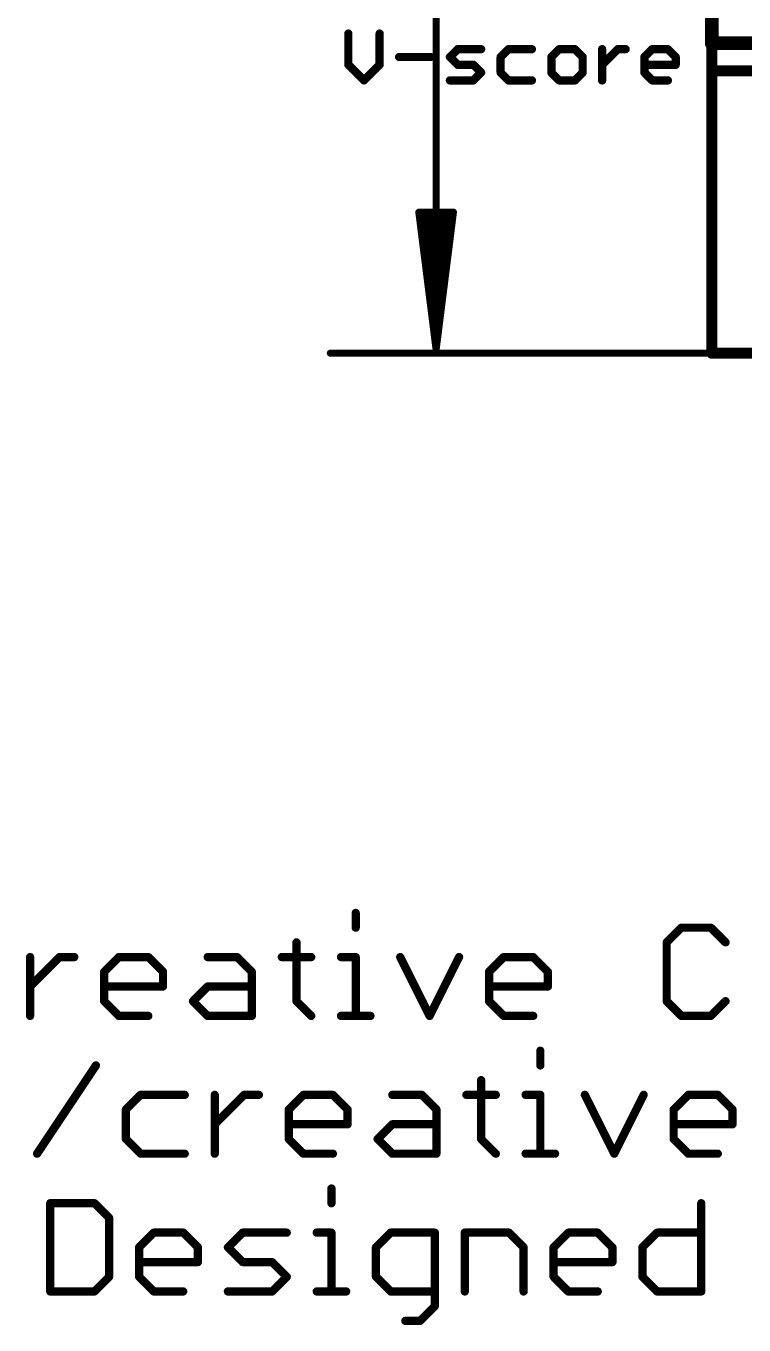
# Model space of a CAD drawing. Extents: x -44 to 63, y -18 to 50.
# Drawn here: x -12.64 to 0.59, y -17.92 to 6.03 of the extents above; entities that cross this region are included whole.
import ezdxf

# ---------------------------------------------------------------- set-up
doc = ezdxf.new("R2010")
doc.units = 0
for name, color, linetype in [('1', 12, 'CONTINUOUS'), ('16', 132, 'CONTINUOUS'), ('20', 53, 'CONTINUOUS'), ('47', 253, 'CONTINUOUS'), ('51', 53, 'CONTINUOUS')]:
    doc.layers.add(name, color=color, linetype=linetype)

msp = doc.modelspace()

# ---------------------------------------------------------------- linework, layer by layer
at = {"layer": '1', "const_width": 0.254}
for points in [[(0, 40.005), (0, 5.715)], [(0, 5.715), (17.78, 5.715)]]:
    msp.add_lwpolyline(points, dxfattribs=at)
at = {"layer": '1', "const_width": 0.127}
for points in [[(0, 5.7785, 1), (0, 5.6515)], [(-0.0635, 5.715, 1), (0.0635, 5.715)]]:
    msp.add_lwpolyline(points, format="xyb", dxfattribs=at)
at = {"layer": '16', "const_width": 0.254}
for points in [[(0, 5.715), (0, 40.005)], [(17.78, 5.715), (0, 5.715)]]:
    msp.add_lwpolyline(points, dxfattribs=at)
at = {"layer": '16', "const_width": 0.127}
for points in [[(0, 5.7785, 1), (0, 5.6515)], [(-0.0635, 5.715, 1), (0.0635, 5.715)]]:
    msp.add_lwpolyline(points, format="xyb", dxfattribs=at)
at = {"layer": '20'}
for points, const_width in [([(0, 40.005), (0, 5.715)], 0.2032), ([(-6.6975, 5.8935), (-6.6975, 5.3173)], 0.1524), ([(-6.1213, 5.3173), (-6.1213, 5.8935)], 0.1524), ([(0, 5.715), (17.78, 5.715)], 0.2032), ([(0, 5.715), (0, 5.207)], 0.2032), ([(-5.762, 5.4614), (-5.1858, 5.4614)], 0.1524), ([(-4.8265, 5.4614), (-4.6824, 5.6054)], 0.1524), ([(-4.6824, 5.3173), (-4.8265, 5.4614)], 0.1524), ([(-4.6824, 5.6054), (-4.2503, 5.6054)], 0.1524), ([(-3.7469, 5.6054), (-3.891, 5.4614)], 0.1524), ([(-3.891, 5.4614), (-3.891, 5.1733)], 0.1524), ([(-3.3147, 5.6054), (-3.7469, 5.6054)], 0.1524), ([(-2.8114, 5.6054), (-2.9554, 5.4614)], 0.1524), ([(-2.9554, 5.4614), (-2.9554, 5.1733)], 0.1524), ([(-2.5233, 5.6054), (-2.8114, 5.6054)], 0.1524), ([(-2.3792, 5.4614), (-2.5233, 5.6054)], 0.1524), ([(-2.3792, 5.1733), (-2.3792, 5.4614)], 0.1524), ([(-2.0199, 5.0292), (-2.0199, 5.6054)], 0.1524), ([(-2.0199, 5.3173), (-1.7318, 5.6054)], 0.1524), ([(-1.7318, 5.6054), (-1.5878, 5.6054)], 0.1524), ([(-1.2403, 5.4614), (-1.0963, 5.6054)], 0.1524), ([(-1.2403, 5.1733), (-1.2403, 5.4614)], 0.1524), ([(-1.0963, 5.6054), (-0.8082, 5.6054)], 0.1524), ([(-0.8082, 5.6054), (-0.6641, 5.4614)], 0.1524), ([(-0.6641, 5.4614), (-0.6641, 5.3173)], 0.1524), ([(-6.6975, 5.3173), (-6.4094, 5.0292)], 0.1524), ([(-6.4094, 5.0292), (-6.1213, 5.3173)], 0.1524), ([(-4.3943, 5.3173), (-4.6824, 5.3173)], 0.1524), ([(-4.2503, 5.1733), (-4.3943, 5.3173)], 0.1524), ([(-0.6641, 5.3173), (-1.2403, 5.3173)], 0.1524), ([(0, 5.207), (0, 0)], 0.2032), ([(0, 5.207), (17.78, 5.207)], 0.2032), ([(-4.8265, 5.0292), (-4.3943, 5.0292)], 0.1524), ([(-4.3943, 5.0292), (-4.2503, 5.1733)], 0.1524), ([(-3.891, 5.1733), (-3.7469, 5.0292)], 0.1524), ([(-3.7469, 5.0292), (-3.3147, 5.0292)], 0.1524), ([(-2.9554, 5.1733), (-2.8114, 5.0292)], 0.1524), ([(-2.8114, 5.0292), (-2.5233, 5.0292)], 0.1524), ([(-2.5233, 5.0292), (-2.3792, 5.1733)], 0.1524), ([(-1.0963, 5.0292), (-1.2403, 5.1733)], 0.1524), ([(-0.8082, 5.0292), (-1.0963, 5.0292)], 0.1524), ([(0, 0), (17.78, 0)], 0.2032)]:
    msp.add_lwpolyline(points, dxfattribs=dict(at, const_width=const_width))
for points, const_width in [([(-6.6594, 5.8935, 1), (-6.7356, 5.8935)], 0.0762), ([(-6.0832, 5.8935, 1), (-6.1594, 5.8935)], 0.0762), ([(0, 5.7658, 1), (0, 5.6642)], 0.1016), ([(0.0508, 5.715, 1), (-0.0508, 5.715)], 0.1016), ([(-0.0508, 5.715, 1), (0.0508, 5.715)], 0.1016), ([(-5.762, 5.4995, 1), (-5.762, 5.4233)], 0.0762), ([(-5.1858, 5.4233, 1), (-5.1858, 5.4995)], 0.0762), ([(-4.7995, 5.4883, 1), (-4.8534, 5.4344)], 0.0762), ([(-4.8534, 5.4883, 1), (-4.7995, 5.4344)], 0.0762), ([(-4.6824, 5.6435, 1), (-4.6824, 5.5673)], 0.0762), ([(-4.6555, 5.5785, 1), (-4.7094, 5.6324)], 0.0762), ([(-4.2503, 5.5673, 1), (-4.2503, 5.6435)], 0.0762), ([(-3.8529, 5.4614, 1), (-3.9291, 5.4614)], 0.0762), ([(-3.9179, 5.4883, 1), (-3.864, 5.4344)], 0.0762), ([(-3.7469, 5.6435, 1), (-3.7469, 5.5673)], 0.0762), ([(-3.72, 5.5785, 1), (-3.7738, 5.6324)], 0.0762), ([(-3.3147, 5.5673, 1), (-3.3147, 5.6435)], 0.0762), ([(-2.9824, 5.4883, 1), (-2.9285, 5.4344)], 0.0762), ([(-2.9173, 5.4614, 1), (-2.9935, 5.4614)], 0.0762), ([(-2.8114, 5.6435, 1), (-2.8114, 5.5673)], 0.0762), ([(-2.7844, 5.5785, 1), (-2.8383, 5.6324)], 0.0762), ([(-2.4963, 5.6324, 1), (-2.5502, 5.5785)], 0.0762), ([(-2.5233, 5.5673, 1), (-2.5233, 5.6435)], 0.0762), ([(-2.3411, 5.4614, 1), (-2.4173, 5.4614)], 0.0762), ([(-2.4062, 5.4344, 1), (-2.3523, 5.4883)], 0.0762), ([(-1.9818, 5.6054, 1), (-2.058, 5.6054)], 0.0762), ([(-1.7318, 5.6435, 1), (-1.7318, 5.5673)], 0.0762), ([(-1.7049, 5.5785, 1), (-1.7588, 5.6324)], 0.0762), ([(-1.5878, 5.5673, 1), (-1.5878, 5.6435)], 0.0762), ([(-1.2673, 5.4883, 1), (-1.2134, 5.4344)], 0.0762), ([(-1.2022, 5.4614, 1), (-1.2784, 5.4614)], 0.0762), ([(-1.0963, 5.6435, 1), (-1.0963, 5.5673)], 0.0762), ([(-1.0693, 5.5785, 1), (-1.1232, 5.6324)], 0.0762), ([(-0.7812, 5.6324, 1), (-0.8351, 5.5785)], 0.0762), ([(-0.8082, 5.5673, 1), (-0.8082, 5.6435)], 0.0762), ([(-0.626, 5.4614, 1), (-0.7022, 5.4614)], 0.0762), ([(-0.691, 5.4344, 1), (-0.6372, 5.4883)], 0.0762), ([(-6.6706, 5.3443, 1), (-6.7245, 5.2904)], 0.0762), ([(-6.7356, 5.3173, 1), (-6.6594, 5.3173)], 0.0762), ([(-6.1594, 5.3173, 1), (-6.0832, 5.3173)], 0.0762), ([(-6.0943, 5.2904, 1), (-6.1482, 5.3443)], 0.0762), ([(-4.6824, 5.3554, 1), (-4.6824, 5.2792)], 0.0762), ([(-4.7094, 5.2904, 1), (-4.6555, 5.3443)], 0.0762), ([(-4.3674, 5.3443, 1), (-4.4213, 5.2904)], 0.0762), ([(-4.3943, 5.2792, 1), (-4.3943, 5.3554)], 0.0762), ([(-2.0469, 5.3443, 1), (-1.993, 5.2904)], 0.0762), ([(-1.2403, 5.3554, 1), (-1.2403, 5.2792)], 0.0762), ([(-0.7022, 5.3173, 1), (-0.626, 5.3173)], 0.0762), ([(-0.6641, 5.2792, 1), (-0.6641, 5.3554)], 0.0762), ([(0.0508, 5.207, 1), (-0.0508, 5.207)], 0.1016), ([(0, 5.2578, 1), (0, 5.1562)], 0.1016), ([(-6.4363, 5.0561, 1), (-6.3825, 5.0023)], 0.0762), ([(-6.4363, 5.0023, 1), (-6.3825, 5.0561)], 0.0762), ([(-4.8265, 5.0673, 1), (-4.8265, 4.9911)], 0.0762), ([(-4.4213, 5.0561, 1), (-4.3674, 5.0023)], 0.0762), ([(-4.3943, 4.9911, 1), (-4.3943, 5.0673)], 0.0762), ([(-4.2233, 5.1463, 1), (-4.2772, 5.2002)], 0.0762), ([(-4.2772, 5.1463, 1), (-4.2233, 5.2002)], 0.0762), ([(-3.864, 5.2002, 1), (-3.9179, 5.1463)], 0.0762), ([(-3.9291, 5.1733, 1), (-3.8529, 5.1733)], 0.0762), ([(-3.7469, 5.0673, 1), (-3.7469, 4.9911)], 0.0762), ([(-3.7738, 5.0023, 1), (-3.72, 5.0561)], 0.0762), ([(-3.3147, 4.9911, 1), (-3.3147, 5.0673)], 0.0762), ([(-2.9285, 5.2002, 1), (-2.9824, 5.1463)], 0.0762), ([(-2.9935, 5.1733, 1), (-2.9173, 5.1733)], 0.0762), ([(-2.8114, 5.0673, 1), (-2.8114, 4.9911)], 0.0762), ([(-2.8383, 5.0023, 1), (-2.7844, 5.0561)], 0.0762), ([(-2.5502, 5.0561, 1), (-2.4963, 5.0023)], 0.0762), ([(-2.5233, 4.9911, 1), (-2.5233, 5.0673)], 0.0762), ([(-2.4173, 5.1733, 1), (-2.3411, 5.1733)], 0.0762), ([(-2.3523, 5.1463, 1), (-2.4062, 5.2002)], 0.0762), ([(-2.058, 5.0292, 1), (-1.9818, 5.0292)], 0.0762), ([(-1.2134, 5.2002, 1), (-1.2673, 5.1463)], 0.0762), ([(-1.2784, 5.1733, 1), (-1.2022, 5.1733)], 0.0762), ([(-1.0963, 5.0673, 1), (-1.0963, 4.9911)], 0.0762), ([(-1.1232, 5.0023, 1), (-1.0693, 5.0561)], 0.0762), ([(-0.8082, 4.9911, 1), (-0.8082, 5.0673)], 0.0762), ([(-0.0508, 5.207, 1), (0.0508, 5.207)], 0.1016), ([(0, 0.0508, 1), (0, -0.0508)], 0.1016), ([(-0.0508, 0, 1), (0.0508, 0)], 0.1016)]:
    msp.add_lwpolyline(points, format="xyb", dxfattribs=dict(at, const_width=const_width))
at = {"layer": '47', "const_width": 0.13}
for points in [[(-5.08, 0.065), (-5.08, 39.94)], [(-5.08, 0.065), (-5.3992, 2.6)], [(-5.3992, 2.6), (-4.7608, 2.6)], [(-5.08, 0.065), (-5.34, 2.6)], [(-5.08, 0.065), (-5.21, 2.6)], [(-4.7608, 2.6), (-5.08, 0.065)], [(-4.95, 2.6), (-5.08, 0.065)], [(-4.82, 2.6), (-5.08, 0.065)], [(0, 0), (-7.03, 0)]]:
    msp.add_lwpolyline(points, dxfattribs=at)
at = {"layer": '47', "const_width": 0.065}
for points in [[(-5.367, 2.6041, 1), (-5.4315, 2.5959)], [(-5.3992, 2.6325, 1), (-5.3992, 2.5675)], [(-5.3077, 2.6033, 1), (-5.3723, 2.5967)], [(-5.1775, 2.6017, 1), (-5.2425, 2.5983)], [(-4.9175, 2.5983, 1), (-4.9825, 2.6017)], [(-4.7877, 2.5967, 1), (-4.8523, 2.6033)], [(-4.7285, 2.5959, 1), (-4.793, 2.6041)], [(-4.7608, 2.5675, 1), (-4.7608, 2.6325)], [(-7.03, 0.0325, 1), (-7.03, -0.0325)], [(-5.1122, 0.0691, 1), (-5.0478, 0.0609)], [(-5.1123, 0.0683, 1), (-5.0477, 0.0617)], [(-5.1125, 0.0633, 1), (-5.0475, 0.0667)], [(-5.1125, 0.0667, 1), (-5.0475, 0.0633)], [(-5.1125, 0.065, 1), (-5.0475, 0.065)], [(-5.1123, 0.0617, 1), (-5.0477, 0.0683)], [(-5.1122, 0.0609, 1), (-5.0478, 0.0691)], [(0, -0.0325, 1), (0, 0.0325)]]:
    msp.add_lwpolyline(points, format="xyb", dxfattribs=at)
at = {"layer": '51', "const_width": 0.1524}
for points in [[(-6.562, -10.3192), (-6.562, -10.5904)], [(-0.5591, -10.5904), (-0.8302, -10.8616)], [(-0.0167, -10.5904), (-0.5591, -10.5904)], [(0.2544, -10.8616), (-0.0167, -10.5904)], [(-7.6534, -10.8616), (-7.6534, -11.9462)], [(-0.8302, -10.8616), (-0.8302, -11.9462)], [(-12.5632, -12.2174), (-12.5632, -11.1327)], [(-12.5632, -11.6751), (-12.0208, -11.1327)], [(-12.0208, -11.1327), (-11.7497, -11.1327)], [(-11.1989, -11.4039), (-10.9277, -11.1327)], [(-10.9277, -11.1327), (-10.3854, -11.1327)], [(-10.3854, -11.1327), (-10.1142, -11.4039)], [(-9.2906, -11.1327), (-8.7482, -11.1327)], [(-8.7482, -11.1327), (-8.4771, -11.4039)], [(-7.9246, -11.1327), (-7.3822, -11.1327)], [(-6.8331, -11.1327), (-6.562, -11.1327)], [(-6.562, -11.1327), (-6.562, -12.2174)], [(-5.7417, -11.1327), (-5.1994, -12.2174)], [(-5.1994, -12.2174), (-4.657, -11.1327)], [(-4.1045, -11.4039), (-3.8334, -11.1327)], [(-3.8334, -11.1327), (-3.291, -11.1327)], [(-3.291, -11.1327), (-3.0199, -11.4039)], [(-11.1989, -11.9462), (-11.1989, -11.4039)], [(-10.1142, -11.4039), (-10.1142, -11.6751)], [(-8.4771, -11.4039), (-8.4771, -12.2174)], [(-4.1045, -11.9462), (-4.1045, -11.4039)], [(-3.0199, -11.4039), (-3.0199, -11.6751)], [(-10.1142, -11.6751), (-11.1989, -11.6751)], [(-9.5617, -11.9462), (-9.2906, -11.6751)], [(-9.2906, -11.6751), (-8.4771, -11.6751)], [(-3.0199, -11.6751), (-4.1045, -11.6751)], [(-10.9277, -12.2174), (-11.1989, -11.9462)], [(-9.2906, -12.2174), (-9.5617, -11.9462)], [(-7.6534, -11.9462), (-7.3822, -12.2174)], [(-3.8334, -12.2174), (-4.1045, -11.9462)], [(-0.8302, -11.9462), (-0.5591, -12.2174)], [(-0.0167, -12.2174), (0.2544, -11.9462)], [(-10.3854, -12.2174), (-10.9277, -12.2174)], [(-8.4771, -12.2174), (-9.2906, -12.2174)], [(-6.8331, -12.2174), (-6.2908, -12.2174)], [(-3.291, -12.2174), (-3.8334, -12.2174)], [(-0.5591, -12.2174), (-0.0167, -12.2174)], [(-3.1592, -12.8592), (-3.1592, -13.1304)], [(-12.4348, -14.7574), (-11.3501, -13.1304)], [(-4.2507, -13.4016), (-4.2507, -14.4862)], [(-10.5264, -13.6727), (-10.7976, -13.9439)], [(-9.713, -13.6727), (-10.5264, -13.6727)], [(-9.1605, -14.7574), (-9.1605, -13.6727)], [(-9.1605, -14.2151), (-8.6181, -13.6727)], [(-8.6181, -13.6727), (-8.347, -13.6727)], [(-7.7962, -13.9439), (-7.525, -13.6727)], [(-7.525, -13.6727), (-6.9827, -13.6727)], [(-6.9827, -13.6727), (-6.7115, -13.9439)], [(-5.8878, -13.6727), (-5.3455, -13.6727)], [(-5.3455, -13.6727), (-5.0743, -13.9439)], [(-4.5218, -13.6727), (-3.9795, -13.6727)], [(-3.4304, -13.6727), (-3.1592, -13.6727)], [(-3.1592, -13.6727), (-3.1592, -14.7574)], [(-2.339, -13.6727), (-1.7966, -14.7574)], [(-1.7966, -14.7574), (-1.2543, -13.6727)], [(-0.7018, -13.9439), (-0.4307, -13.6727)], [(-0.4307, -13.6727), (0.1117, -13.6727)], [(0.1117, -13.6727), (0.3828, -13.9439)], [(-10.7976, -13.9439), (-10.7976, -14.4862)], [(-7.7962, -14.4862), (-7.7962, -13.9439)], [(-6.7115, -13.9439), (-6.7115, -14.2151)], [(-5.0743, -13.9439), (-5.0743, -14.7574)], [(-0.7018, -14.4862), (-0.7018, -13.9439)], [(0.3828, -13.9439), (0.3828, -14.2151)], [(-6.7115, -14.2151), (-7.7962, -14.2151)], [(-6.159, -14.4862), (-5.8878, -14.2151)], [(-5.8878, -14.2151), (-5.0743, -14.2151)], [(0.3828, -14.2151), (-0.7018, -14.2151)], [(-10.7976, -14.4862), (-10.5264, -14.7574)], [(-7.525, -14.7574), (-7.7962, -14.4862)], [(-5.8878, -14.7574), (-6.159, -14.4862)], [(-4.2507, -14.4862), (-3.9795, -14.7574)], [(-0.4307, -14.7574), (-0.7018, -14.4862)], [(-10.5264, -14.7574), (-9.713, -14.7574)], [(-6.9827, -14.7574), (-7.525, -14.7574)], [(-5.0743, -14.7574), (-5.8878, -14.7574)], [(-3.4304, -14.7574), (-2.8881, -14.7574)], [(0.1117, -14.7574), (-0.4307, -14.7574)], [(-7.0094, -15.3992), (-7.0094, -15.6704)], [(-12.192, -15.6704), (-12.192, -17.2974)], [(-11.3785, -15.6704), (-12.192, -15.6704)], [(-11.1073, -15.9416), (-11.3785, -15.6704)], [(-0.193, -15.6704), (-0.193, -17.2974)], [(-11.1073, -17.0262), (-11.1073, -15.9416)], [(-10.5548, -16.4839), (-10.2837, -16.2127)], [(-10.2837, -16.2127), (-9.7414, -16.2127)], [(-9.7414, -16.2127), (-9.4702, -16.4839)], [(-8.9177, -16.4839), (-8.6465, -16.2127)], [(-8.6465, -16.2127), (-7.833, -16.2127)], [(-7.2805, -16.2127), (-7.0094, -16.2127)], [(-7.0094, -16.2127), (-7.0094, -17.2974)], [(-5.9179, -16.2127), (-6.1891, -16.4839)], [(-5.1044, -16.2127), (-5.9179, -16.2127)], [(-5.1044, -17.5686), (-5.1044, -16.2127)], [(-4.5519, -17.2974), (-4.5519, -16.2127)], [(-4.5519, -16.2127), (-3.7384, -16.2127)], [(-3.7384, -16.2127), (-3.4673, -16.4839)], [(-2.9148, -16.4839), (-2.6436, -16.2127)], [(-2.6436, -16.2127), (-2.1013, -16.2127)], [(-2.1013, -16.2127), (-1.8301, -16.4839)], [(-1.2776, -16.4839), (-1.0065, -16.2127)], [(-1.0065, -16.2127), (-0.193, -16.2127)], [(-10.5548, -17.0262), (-10.5548, -16.4839)], [(-9.4702, -16.4839), (-9.4702, -16.7551)], [(-8.6465, -16.7551), (-8.9177, -16.4839)], [(-6.1891, -16.4839), (-6.1891, -17.0262)], [(-3.4673, -16.4839), (-3.4673, -17.2974)], [(-2.9148, -17.0262), (-2.9148, -16.4839)], [(-1.8301, -16.4839), (-1.8301, -16.7551)], [(-1.2776, -17.0262), (-1.2776, -16.4839)], [(-9.4702, -16.7551), (-10.5548, -16.7551)], [(-8.1042, -16.7551), (-8.6465, -16.7551)], [(-7.833, -17.0262), (-8.1042, -16.7551)], [(-1.8301, -16.7551), (-2.9148, -16.7551)], [(-11.3785, -17.2974), (-11.1073, -17.0262)], [(-10.2837, -17.2974), (-10.5548, -17.0262)], [(-8.1042, -17.2974), (-7.833, -17.0262)], [(-6.1891, -17.0262), (-5.9179, -17.2974)], [(-2.6436, -17.2974), (-2.9148, -17.0262)], [(-1.0065, -17.2974), (-1.2776, -17.0262)], [(-12.192, -17.2974), (-11.3785, -17.2974)], [(-9.7414, -17.2974), (-10.2837, -17.2974)], [(-8.9177, -17.2974), (-8.1042, -17.2974)], [(-7.2805, -17.2974), (-6.7382, -17.2974)], [(-5.9179, -17.2974), (-5.1044, -17.2974)], [(-2.1013, -17.2974), (-2.6436, -17.2974)], [(-0.193, -17.2974), (-1.0065, -17.2974)], [(-5.3756, -17.8397), (-5.1044, -17.5686)], [(-5.6468, -17.8397), (-5.3756, -17.8397)]]:
    msp.add_lwpolyline(points, dxfattribs=at)
at = {"layer": '51', "const_width": 0.0762}
for points in [[(-6.5239, -10.3192, 1), (-6.6001, -10.3192)], [(-0.5591, -10.5523, 1), (-0.5591, -10.6285)], [(-0.5321, -10.6174, 1), (-0.586, -10.5635)], [(0.0102, -10.5635, 1), (-0.0437, -10.6174)], [(-0.0167, -10.6285, 1), (-0.0167, -10.5523)], [(-6.6001, -10.5904, 1), (-6.5239, -10.5904)], [(-7.6153, -10.8616, 1), (-7.6915, -10.8616)], [(-0.8572, -10.8346, 1), (-0.8033, -10.8885)], [(-0.7921, -10.8616, 1), (-0.8683, -10.8616)], [(0.2275, -10.8885, 1), (0.2814, -10.8346)], [(-12.5251, -11.1327, 1), (-12.6013, -11.1327)], [(-12.0208, -11.0946, 1), (-12.0208, -11.1708)], [(-11.9939, -11.1597, 1), (-12.0478, -11.1058)], [(-11.7497, -11.1708, 1), (-11.7497, -11.0946)], [(-10.9277, -11.0946, 1), (-10.9277, -11.1708)], [(-10.9008, -11.1597, 1), (-10.9547, -11.1058)], [(-10.3584, -11.1058, 1), (-10.4123, -11.1597)], [(-10.3854, -11.1708, 1), (-10.3854, -11.0946)], [(-9.2906, -11.0946, 1), (-9.2906, -11.1708)], [(-8.7213, -11.1058, 1), (-8.7752, -11.1597)], [(-8.7482, -11.1708, 1), (-8.7482, -11.0946)], [(-7.9246, -11.0946, 1), (-7.9246, -11.1708)], [(-7.3822, -11.1708, 1), (-7.3822, -11.0946)], [(-6.8331, -11.0946, 1), (-6.8331, -11.1708)], [(-6.5239, -11.1327, 1), (-6.6001, -11.1327)], [(-6.562, -11.1708, 1), (-6.562, -11.0946)], [(-5.7076, -11.1157, 1), (-5.7758, -11.1498)], [(-4.623, -11.1498, 1), (-4.6911, -11.1157)], [(-3.8334, -11.0946, 1), (-3.8334, -11.1708)], [(-3.8064, -11.1597, 1), (-3.8603, -11.1058)], [(-3.2641, -11.1058, 1), (-3.318, -11.1597)], [(-3.291, -11.1708, 1), (-3.291, -11.0946)], [(-11.1608, -11.4039, 1), (-11.237, -11.4039)], [(-11.2258, -11.377, 1), (-11.1719, -11.4308)], [(-10.0761, -11.4039, 1), (-10.1523, -11.4039)], [(-10.1412, -11.4308, 1), (-10.0873, -11.377)], [(-8.439, -11.4039, 1), (-8.5152, -11.4039)], [(-8.504, -11.4308, 1), (-8.4501, -11.377)], [(-4.0664, -11.4039, 1), (-4.1426, -11.4039)], [(-4.1315, -11.377, 1), (-4.0776, -11.4308)], [(-2.9818, -11.4039, 1), (-3.058, -11.4039)], [(-3.0468, -11.4308, 1), (-2.9929, -11.377)], [(-12.5901, -11.6481, 1), (-12.5362, -11.702)], [(-11.1989, -11.637, 1), (-11.1989, -11.7132)], [(-10.1523, -11.6751, 1), (-10.0761, -11.6751)], [(-10.1142, -11.7132, 1), (-10.1142, -11.637)], [(-9.2906, -11.637, 1), (-9.2906, -11.7132)], [(-9.2636, -11.702, 1), (-9.3175, -11.6481)], [(-8.4771, -11.7132, 1), (-8.4771, -11.637)], [(-4.1045, -11.637, 1), (-4.1045, -11.7132)], [(-3.058, -11.6751, 1), (-2.9818, -11.6751)], [(-3.0199, -11.7132, 1), (-3.0199, -11.637)], [(-11.1719, -11.9193, 1), (-11.2258, -11.9732)], [(-11.237, -11.9462, 1), (-11.1608, -11.9462)], [(-9.5348, -11.9193, 1), (-9.5887, -11.9732)], [(-9.5887, -11.9193, 1), (-9.5348, -11.9732)], [(-7.6265, -11.9193, 1), (-7.6803, -11.9732)], [(-7.6915, -11.9462, 1), (-7.6153, -11.9462)], [(-4.0776, -11.9193, 1), (-4.1315, -11.9732)], [(-4.1426, -11.9462, 1), (-4.0664, -11.9462)], [(-0.8033, -11.9193, 1), (-0.8572, -11.9732)], [(-0.8683, -11.9462, 1), (-0.7921, -11.9462)], [(0.2814, -11.9732, 1), (0.2275, -11.9193)], [(-12.6013, -12.2174, 1), (-12.5251, -12.2174)], [(-10.9277, -12.1793, 1), (-10.9277, -12.2555)], [(-10.9547, -12.2443, 1), (-10.9008, -12.1905)], [(-10.3854, -12.2555, 1), (-10.3854, -12.1793)], [(-9.2906, -12.1793, 1), (-9.2906, -12.2555)], [(-9.3175, -12.2443, 1), (-9.2636, -12.1905)], [(-8.5152, -12.2174, 1), (-8.439, -12.2174)], [(-8.4771, -12.2555, 1), (-8.4771, -12.1793)], [(-7.4092, -12.2443, 1), (-7.3553, -12.1905)], [(-6.8331, -12.1793, 1), (-6.8331, -12.2555)], [(-6.6001, -12.2174, 1), (-6.5239, -12.2174)], [(-6.2908, -12.2555, 1), (-6.2908, -12.1793)], [(-5.2334, -12.2004, 1), (-5.1653, -12.2344)], [(-5.2334, -12.2344, 1), (-5.1653, -12.2004)], [(-3.8334, -12.1793, 1), (-3.8334, -12.2555)], [(-3.8603, -12.2443, 1), (-3.8064, -12.1905)], [(-3.291, -12.2555, 1), (-3.291, -12.1793)], [(-0.5591, -12.1793, 1), (-0.5591, -12.2555)], [(-0.586, -12.2443, 1), (-0.5321, -12.1905)], [(-0.0437, -12.1905, 1), (0.0102, -12.2443)], [(-0.0167, -12.2555, 1), (-0.0167, -12.1793)], [(-3.1211, -12.8592, 1), (-3.1973, -12.8592)], [(-11.3184, -13.1515, 1), (-11.3818, -13.1093)], [(-3.1973, -13.1304, 1), (-3.1211, -13.1304)], [(-4.2126, -13.4016, 1), (-4.2888, -13.4016)], [(-10.5264, -13.6346, 1), (-10.5264, -13.7108)], [(-10.4995, -13.6997, 1), (-10.5534, -13.6458)], [(-9.713, -13.7108, 1), (-9.713, -13.6346)], [(-9.1224, -13.6727, 1), (-9.1986, -13.6727)], [(-8.6181, -13.6346, 1), (-8.6181, -13.7108)], [(-8.5912, -13.6997, 1), (-8.6451, -13.6458)], [(-8.347, -13.7108, 1), (-8.347, -13.6346)], [(-7.525, -13.6346, 1), (-7.525, -13.7108)], [(-7.4981, -13.6997, 1), (-7.5519, -13.6458)], [(-6.9557, -13.6458, 1), (-7.0096, -13.6997)], [(-6.9827, -13.7108, 1), (-6.9827, -13.6346)], [(-5.8878, -13.6346, 1), (-5.8878, -13.7108)], [(-5.3186, -13.6458, 1), (-5.3724, -13.6997)], [(-5.3455, -13.7108, 1), (-5.3455, -13.6346)], [(-4.5218, -13.6346, 1), (-4.5218, -13.7108)], [(-3.9795, -13.7108, 1), (-3.9795, -13.6346)], [(-3.4304, -13.6346, 1), (-3.4304, -13.7108)], [(-3.1211, -13.6727, 1), (-3.1973, -13.6727)], [(-3.1592, -13.7108, 1), (-3.1592, -13.6346)], [(-2.3049, -13.6557, 1), (-2.373, -13.6898)], [(-1.2202, -13.6898, 1), (-1.2884, -13.6557)], [(-0.4307, -13.6346, 1), (-0.4307, -13.7108)], [(-0.4037, -13.6997, 1), (-0.4576, -13.6458)], [(0.1386, -13.6458, 1), (0.0847, -13.6997)], [(0.1117, -13.7108, 1), (0.1117, -13.6346)], [(-10.7595, -13.9439, 1), (-10.8357, -13.9439)], [(-10.8246, -13.917, 1), (-10.7707, -13.9708)], [(-7.7581, -13.9439, 1), (-7.8343, -13.9439)], [(-7.8231, -13.917, 1), (-7.7692, -13.9708)], [(-6.6734, -13.9439, 1), (-6.7496, -13.9439)], [(-6.7384, -13.9708, 1), (-6.6846, -13.917)], [(-5.0362, -13.9439, 1), (-5.1124, -13.9439)], [(-5.1013, -13.9708, 1), (-5.0474, -13.917)], [(-0.6637, -13.9439, 1), (-0.7399, -13.9439)], [(-0.7288, -13.917, 1), (-0.6749, -13.9708)], [(0.4209, -13.9439, 1), (0.3447, -13.9439)], [(0.3559, -13.9708, 1), (0.4098, -13.917)], [(-9.1874, -14.1881, 1), (-9.1335, -14.242)], [(-7.7962, -14.177, 1), (-7.7962, -14.2532)], [(-6.7496, -14.2151, 1), (-6.6734, -14.2151)], [(-6.7115, -14.2532, 1), (-6.7115, -14.177)], [(-5.8878, -14.177, 1), (-5.8878, -14.2532)], [(-5.8609, -14.242, 1), (-5.9148, -14.1881)], [(-5.0743, -14.2532, 1), (-5.0743, -14.177)], [(-0.7018, -14.177, 1), (-0.7018, -14.2532)], [(0.3447, -14.2151, 1), (0.4209, -14.2151)], [(0.3828, -14.2532, 1), (0.3828, -14.177)], [(-10.7707, -14.4593, 1), (-10.8246, -14.5132)], [(-10.8357, -14.4862, 1), (-10.7595, -14.4862)], [(-7.7692, -14.4593, 1), (-7.8231, -14.5132)], [(-7.8343, -14.4862, 1), (-7.7581, -14.4862)], [(-6.1321, -14.4593, 1), (-6.1859, -14.5132)], [(-6.1859, -14.4593, 1), (-6.1321, -14.5132)], [(-4.2237, -14.4593, 1), (-4.2776, -14.5132)], [(-4.2888, -14.4862, 1), (-4.2126, -14.4862)], [(-0.6749, -14.4593, 1), (-0.7288, -14.5132)], [(-0.7399, -14.4862, 1), (-0.6637, -14.4862)], [(-12.4665, -14.7363, 1), (-12.4031, -14.7785)], [(-10.5264, -14.7193, 1), (-10.5264, -14.7955)], [(-10.5534, -14.7843, 1), (-10.4995, -14.7305)], [(-9.713, -14.7955, 1), (-9.713, -14.7193)], [(-9.1986, -14.7574, 1), (-9.1224, -14.7574)], [(-7.525, -14.7193, 1), (-7.525, -14.7955)], [(-7.5519, -14.7843, 1), (-7.4981, -14.7305)], [(-6.9827, -14.7955, 1), (-6.9827, -14.7193)], [(-5.8878, -14.7193, 1), (-5.8878, -14.7955)], [(-5.9148, -14.7843, 1), (-5.8609, -14.7305)], [(-5.1124, -14.7574, 1), (-5.0362, -14.7574)], [(-5.0743, -14.7955, 1), (-5.0743, -14.7193)], [(-4.0065, -14.7843, 1), (-3.9526, -14.7305)], [(-3.4304, -14.7193, 1), (-3.4304, -14.7955)], [(-3.1973, -14.7574, 1), (-3.1211, -14.7574)], [(-2.8881, -14.7955, 1), (-2.8881, -14.7193)], [(-1.8307, -14.7404, 1), (-1.7626, -14.7744)], [(-1.8307, -14.7744, 1), (-1.7626, -14.7404)], [(-0.4307, -14.7193, 1), (-0.4307, -14.7955)], [(-0.4576, -14.7843, 1), (-0.4037, -14.7305)], [(0.1117, -14.7955, 1), (0.1117, -14.7193)], [(-6.9713, -15.3992, 1), (-7.0475, -15.3992)], [(-12.1539, -15.6704, 1), (-12.2301, -15.6704)], [(-12.192, -15.6323, 1), (-12.192, -15.7085)], [(-11.3516, -15.6435, 1), (-11.4054, -15.6974)], [(-11.3785, -15.7085, 1), (-11.3785, -15.6323)], [(-7.0475, -15.6704, 1), (-6.9713, -15.6704)], [(-0.1549, -15.6704, 1), (-0.2311, -15.6704)], [(-11.0692, -15.9416, 1), (-11.1454, -15.9416)], [(-11.1343, -15.9685, 1), (-11.0804, -15.9146)], [(-10.2837, -16.1746, 1), (-10.2837, -16.2508)], [(-10.2567, -16.2397, 1), (-10.3106, -16.1858)], [(-9.7144, -16.1858, 1), (-9.7683, -16.2397)], [(-9.7414, -16.2508, 1), (-9.7414, -16.1746)], [(-8.6465, -16.1746, 1), (-8.6465, -16.2508)], [(-8.6196, -16.2397, 1), (-8.6735, -16.1858)], [(-7.833, -16.2508, 1), (-7.833, -16.1746)], [(-7.2805, -16.1746, 1), (-7.2805, -16.2508)], [(-6.9713, -16.2127, 1), (-7.0475, -16.2127)], [(-7.0094, -16.2508, 1), (-7.0094, -16.1746)], [(-5.9179, -16.1746, 1), (-5.9179, -16.2508)], [(-5.891, -16.2397, 1), (-5.9449, -16.1858)], [(-5.0663, -16.2127, 1), (-5.1425, -16.2127)], [(-5.1044, -16.2508, 1), (-5.1044, -16.1746)], [(-4.5138, -16.2127, 1), (-4.59, -16.2127)], [(-4.5519, -16.1746, 1), (-4.5519, -16.2508)], [(-3.7115, -16.1858, 1), (-3.7654, -16.2397)], [(-3.7384, -16.2508, 1), (-3.7384, -16.1746)], [(-2.6436, -16.1746, 1), (-2.6436, -16.2508)], [(-2.6167, -16.2397, 1), (-2.6706, -16.1858)], [(-2.0743, -16.1858, 1), (-2.1282, -16.2397)], [(-2.1013, -16.2508, 1), (-2.1013, -16.1746)], [(-1.0065, -16.1746, 1), (-1.0065, -16.2508)], [(-0.9795, -16.2397, 1), (-1.0334, -16.1858)], [(-0.193, -16.2508, 1), (-0.193, -16.1746)], [(-10.5167, -16.4839, 1), (-10.5929, -16.4839)], [(-10.5818, -16.457, 1), (-10.5279, -16.5108)], [(-9.4321, -16.4839, 1), (-9.5083, -16.4839)], [(-9.4971, -16.5108, 1), (-9.4432, -16.457)], [(-8.8907, -16.457, 1), (-8.9446, -16.5108)], [(-8.9446, -16.457, 1), (-8.8907, -16.5108)], [(-6.151, -16.4839, 1), (-6.2272, -16.4839)], [(-6.216, -16.457, 1), (-6.1622, -16.5108)], [(-3.4292, -16.4839, 1), (-3.5054, -16.4839)], [(-3.4942, -16.5108, 1), (-3.4403, -16.457)], [(-2.8767, -16.4839, 1), (-2.9529, -16.4839)], [(-2.9417, -16.457, 1), (-2.8878, -16.5108)], [(-1.792, -16.4839, 1), (-1.8682, -16.4839)], [(-1.8571, -16.5108, 1), (-1.8032, -16.457)], [(-1.2395, -16.4839, 1), (-1.3157, -16.4839)], [(-1.3046, -16.457, 1), (-1.2507, -16.5108)], [(-10.5548, -16.717, 1), (-10.5548, -16.7932)], [(-9.5083, -16.7551, 1), (-9.4321, -16.7551)], [(-9.4702, -16.7932, 1), (-9.4702, -16.717)], [(-8.6465, -16.717, 1), (-8.6465, -16.7932)], [(-8.6735, -16.782, 1), (-8.6196, -16.7281)], [(-8.0773, -16.7281, 1), (-8.1311, -16.782)], [(-8.1042, -16.7932, 1), (-8.1042, -16.717)], [(-2.9148, -16.717, 1), (-2.9148, -16.7932)], [(-1.8682, -16.7551, 1), (-1.792, -16.7551)], [(-1.8301, -16.7932, 1), (-1.8301, -16.717)], [(-11.1454, -17.0262, 1), (-11.0692, -17.0262)], [(-11.0804, -17.0532, 1), (-11.1343, -16.9993)], [(-10.5279, -16.9993, 1), (-10.5818, -17.0532)], [(-10.5929, -17.0262, 1), (-10.5167, -17.0262)], [(-7.8061, -17.0532, 1), (-7.86, -16.9993)], [(-7.86, -17.0532, 1), (-7.8061, -16.9993)], [(-6.1622, -16.9993, 1), (-6.216, -17.0532)], [(-6.2272, -17.0262, 1), (-6.151, -17.0262)], [(-2.8878, -16.9993, 1), (-2.9417, -17.0532)], [(-2.9529, -17.0262, 1), (-2.8767, -17.0262)], [(-1.2507, -16.9993, 1), (-1.3046, -17.0532)], [(-1.3157, -17.0262, 1), (-1.2395, -17.0262)], [(-12.192, -17.2593, 1), (-12.192, -17.3355)], [(-11.4054, -17.2705, 1), (-11.3516, -17.3243)], [(-11.3785, -17.3355, 1), (-11.3785, -17.2593)], [(-10.2837, -17.2593, 1), (-10.2837, -17.3355)], [(-10.3106, -17.3243, 1), (-10.2567, -17.2705)], [(-9.7414, -17.3355, 1), (-9.7414, -17.2593)], [(-8.9177, -17.2593, 1), (-8.9177, -17.3355)], [(-8.1311, -17.2705, 1), (-8.0773, -17.3243)], [(-8.1042, -17.3355, 1), (-8.1042, -17.2593)], [(-7.2805, -17.2593, 1), (-7.2805, -17.3355)], [(-6.7382, -17.3355, 1), (-6.7382, -17.2593)], [(-5.9179, -17.2593, 1), (-5.9179, -17.3355)], [(-5.9449, -17.3243, 1), (-5.891, -17.2705)], [(-5.1044, -17.3355, 1), (-5.1044, -17.2593)], [(-2.6436, -17.2593, 1), (-2.6436, -17.3355)], [(-2.6706, -17.3243, 1), (-2.6167, -17.2705)], [(-2.1013, -17.3355, 1), (-2.1013, -17.2593)], [(-1.0065, -17.2593, 1), (-1.0065, -17.3355)], [(-1.0334, -17.3243, 1), (-0.9795, -17.2705)], [(-0.193, -17.3355, 1), (-0.193, -17.2593)], [(-12.2301, -17.2974, 1), (-12.1539, -17.2974)], [(-7.0475, -17.2974, 1), (-6.9713, -17.2974)], [(-4.59, -17.2974, 1), (-4.5138, -17.2974)], [(-3.5054, -17.2974, 1), (-3.4292, -17.2974)], [(-0.2311, -17.2974, 1), (-0.1549, -17.2974)], [(-5.1425, -17.5686, 1), (-5.0663, -17.5686)], [(-5.0775, -17.5955, 1), (-5.1314, -17.5416)], [(-5.6468, -17.8016, 1), (-5.6468, -17.8778)], [(-5.4025, -17.8128, 1), (-5.3487, -17.8667)], [(-5.3756, -17.8778, 1), (-5.3756, -17.8016)]]:
    msp.add_lwpolyline(points, format="xyb", dxfattribs=at)

doc.saveas('drawing.dxf')
